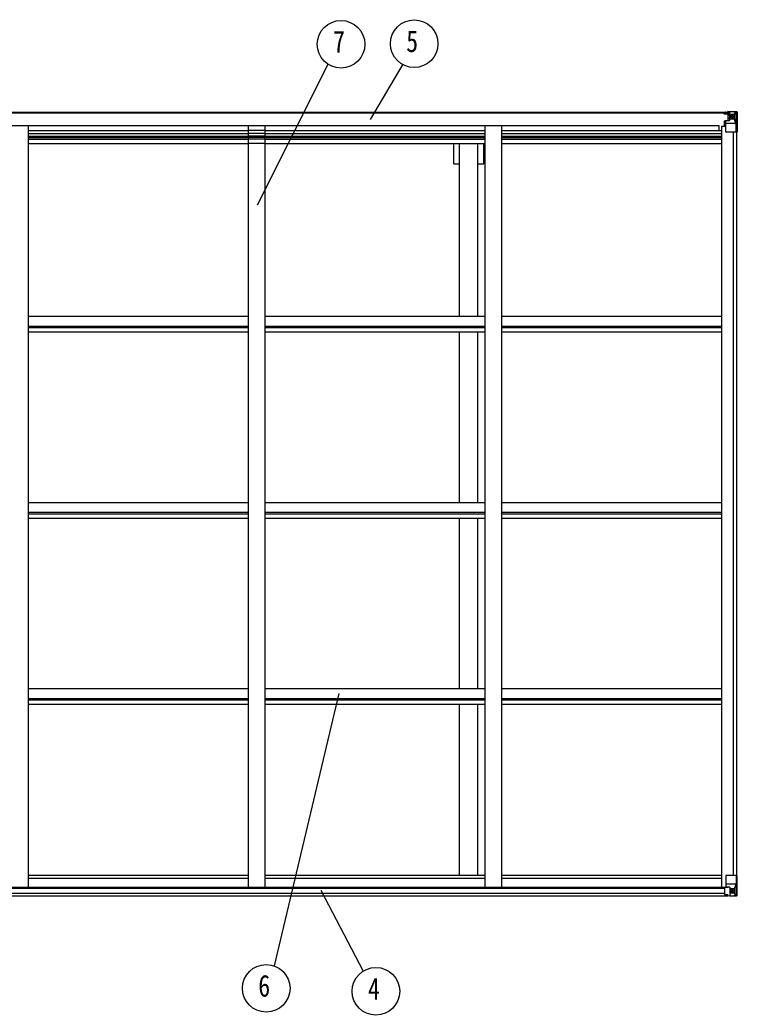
# Model space of a CAD drawing. Units: millimetres, scale not verified. Extents: x -10512 to 10512, y -7425 to 7425.
# Drawn here: x -2600 to -430, y -923 to 2087 of the extents above; entities that cross this region are included whole.
import ezdxf
from ezdxf.enums import TextEntityAlignment as Align

# ---------------------------------------------------------------- set-up
doc = ezdxf.new("R2010")
doc.units = ezdxf.units.MM
doc.header["$LTSCALE"] = 30
for name, color, linetype in [('0-4_YKK_13', 4, 'Continuous'), ('0-5_YKK_A1', 4, 'Continuous'), ('0-6_YKK_D', 6, 'Continuous')]:
    doc.layers.add(name, color=color, linetype=linetype)
doc.styles.add('ＭＳ ゴシック', font='')
doc.styles.get('ＭＳ ゴシック').set_extended_font_data('MS Gothic')

msp = doc.modelspace()

# ---------------------------------------------------------------- linework, layer by layer
at = {"layer": '0-4_YKK_13'}
for p, q in [((-463.72, 1807.93), (-465.41, 1807.5)), ((-463.72, 1807.93), (-463.42, 1807.93)), ((-463.42, 1807.93), (-463.42, 1807.5)), ((-458.42, 1810.13), (-451.92, 1809.73)), ((-458.42, 1809.24), (-458.42, 1810.13)), ((-451.92, 1808.85), (-458.42, 1809.24)), ((-458.42, 1808.73), (-458.42, 1809.24)), ((-458.42, 1808.73), (-458.42, 1808.32)), ((-458.42, 1808.32), (-453.42, 1808.23)), ((-458.42, 1808.32), (-458.42, 1807.5)), ((-451.92, 1783.63), (-451.92, 1809.73)), ((-451.92, 1809.62), (-439.92, 1808.83)), ((-439.83, 1808.83), (-431.91, 1808.36)), ((-436.73, 1803.94), (-434, 1807.61)), ((-432.77, 1807.38), (-432.76, 1807.32)), ((-432.76, 1746.73), (-432.76, 1807.32)), ((-430.86, 1808.44), (-430.86, 1808.44)), ((-430.86, 1808.4), (-430.86, 1808.44)), ((-429.92, 1807.44), (-429.92, 1807.4)), ((-469.92, 1804.43), (-469.92, 1805.36)), ((-468.92, 1804.43), (-469.92, 1804.43)), ((-469.92, 1804.43), (-469.92, 1802.87)), ((-469.92, 1802.75), (-469.92, 1802.87)), ((-468.92, 1805.36), (-468.92, 1804.43)), ((-463.92, 1804.43), (-468.92, 1804.43)), ((-468.42, 1781.6), (-467.42, 1781.61)), ((-468.42, 1765.38), (-468.42, 1781.6)), ((-467.42, 1779.88), (-468.42, 1779.88)), ((-463.37, 1781.64), (-467.42, 1781.61)), ((-463.92, 1802.82), (-463.92, 1804.43)), ((-463.92, 1802.82), (-453.92, 1802.74)), ((-463.92, 1747.73), (-463.92, 1780.83)), ((-452.75, 1783.38), (-463.09, 1781.72)), ((-463.09, 1781.09), (-452.75, 1782.74)), ((-463.09, 1781.72), (-463.09, 1781.09)), ((-461.92, 1804.69), (-453.92, 1804.69)), ((-461.92, 1804.66), (-453.92, 1804.66)), ((-457.42, 1782.63), (-457.42, 1802.6)), ((-453.53, 1802.36), (-457.42, 1802.36)), ((-457.42, 1798.73), (-453.42, 1798.73)), ((-457.42, 1790.53), (-453.42, 1790.53)), ((-453.92, 1804.69), (-453.92, 1802.74)), ((-453.92, 1803.66), (-453.42, 1803.66)), ((-453.92, 1802.57), (-453.92, 1802.74)), ((-453.92, 1802.74), (-453.92, 1802.74)), ((-453.42, 1804.02), (-451.92, 1804.02)), ((-453.42, 1800.49), (-451.92, 1800.49)), ((-453.42, 1786.93), (-451.92, 1786.93)), ((-452.75, 1782.74), (-452.75, 1783.38)), ((-450.92, 1800.49), (-451.92, 1800.49)), ((-439.92, 1800.49), (-451.92, 1800.49)), ((-439.92, 1786.93), (-451.92, 1786.93)), ((-445.4, 1793.29), (-445.4, 1792.33)), ((-437.59, 1800.43), (-439.92, 1800.49)), ((-439.92, 1786.93), (-437.59, 1786.96)), ((-439.92, 1786.93), (-439.92, 1786.93)), ((-437.59, 1786.96), (-437.59, 1800.43)), ((-433.31, 1773.61), (-437.45, 1785.7)), ((-468.42, 1769.73), (-463.92, 1769.73)), ((-439.92, 1773.4), (-463.92, 1773.4)), ((-432.76, 1746.73), (-462.92, 1746.73)), ((-433.31, 1773.61), (-439.92, 1773.4)), ((-463.92, -501.7), (-463.92, -534.8)), ((-429.92, -500.7), (-462.92, -500.7)), ((-432.76, -500.7), (-432.76, -561.29)), ((-429.92, -561.41), (-429.92, -500.7)), ((-468.42, -537.86), (-468.42, -558.01)), ((-458.42, -536.92), (-467.42, -536.95)), ((-439.92, -527.37), (-463.92, -527.37)), ((-463.09, -535.06), (-452.75, -536.71)), ((-463.09, -535.69), (-463.09, -535.06)), ((-455.44, -536.92), (-463.09, -535.69)), ((-451.92, -536.92), (-458.42, -536.92)), ((-452.75, -536.71), (-452.75, -536.92)), ((-451.92, -536.92), (-451.92, -563.7)), ((-451.92, -540.9), (-439.92, -540.9)), ((-433.31, -527.58), (-439.92, -527.37)), ((-439.92, -540.9), (-439.92, -540.9)), ((-439.92, -540.9), (-437.59, -540.93)), ((-437.59, -540.93), (-437.59, -554.41)), ((-433.31, -527.58), (-437.45, -539.67)), ((-467.42, -558.73), (-458.42, -558.78)), ((-458.42, -564.1), (-458.42, -558.16)), ((-439.92, -554.46), (-451.92, -554.46)), ((-451.92, -563.59), (-439.92, -562.81)), ((-444.44, -547.26), (-444.44, -546.3)), ((-437.59, -554.41), (-439.92, -554.46)), ((-439.83, -562.8), (-431.91, -562.33)), ((-436.73, -557.91), (-434, -561.58)), ((-432.77, -561.36), (-432.76, -561.29)), ((-430.86, -562.37), (-430.86, -562.41))]:
    msp.add_line(p, q, dxfattribs=at)
for points in [[(-458.42, 1808.73), (-453.42, 1808.73), (-453.42, 1783.27)], [(-430.86, 1808.44), (-439.92, 1809), (-451.92, 1809.73)], [(-429.92, 1807.4), (-429.92, 1746.73), (-432.76, 1746.73)], [(-463.92, 1802.82), (-463.92, 1802.81), (-469.92, 1802.87)], [(-468.92, 1802.7), (-453.92, 1802.57), (-453.92, 1802.57)], [(-467.42, 1781.61), (-467.42, 1779.88), (-463.92, 1779.86)], [(-453.92, 1803.66), (-461.92, 1803.66), (-461.92, 1805.36)], [(-446.36, 1795.21), (-447.32, 1795.21), (-447.32, 1794.25), (-446.36, 1794.25)], [(-444.44, 1796.17), (-444.44, 1797.13), (-445.4, 1797.13), (-445.4, 1796.17)], [(-445.4, 1792.33), (-444.44, 1792.33), (-444.44, 1793.29)], [(-443.48, 1794.25), (-442.52, 1794.25), (-442.52, 1795.21), (-443.48, 1795.21)], [(-468.42, -558.01), (-468.41, -558.12), (-458.42, -558.16)], [(-430.86, -562.41), (-439.92, -562.97), (-458.42, -564.1)], [(-446.36, -548.22), (-447.32, -548.22), (-447.32, -549.18), (-446.36, -549.18)], [(-444.44, -546.3), (-445.4, -546.3), (-445.4, -547.26)], [(-445.4, -550.14), (-445.4, -551.1), (-444.44, -551.1), (-444.44, -550.14)], [(-443.48, -549.18), (-442.52, -549.18), (-442.52, -548.22), (-443.48, -548.22)]]:
    msp.add_lwpolyline(points, dxfattribs=at)
for centre in [(-444.92, 1794.73), (-444.92, -548.7)]:
    msp.add_circle(centre, 5.3, dxfattribs=at)
for centre, radius, start, end in [((-434.05, 1807.44), 1.28, 357.54105, 48.82169), ((-432.07, 1821.05), 12.7, 264.89689, 270.75534), ((-430.92, 1807.45), 1, 359.99921, 86.49983), ((-430.92, 1807.44), 0.999, 0.04917, 86.5576), ((-430.92, 1807.4), 0.999, 0.04917, 86.5576), ((-469.06, 1810.39), 7.69, 263.56574, 271.03001), ((-462.98, 1780.79), 0.937, 96.73234, 177.67791), ((-462.98, 1780.16), 0.937, 96.73234, 177.67791), ((-453.92, 1805.19), 0.5, 270.00309, 0.00198), ((-453.92, 1805.16), 0.5, 269.99891, 359.99891), ((-453.92, 1802.24), 0.5, 359.95536, 89.47105), ((-453.93, 1802.06), 0.513, 358.95293, 88.11972), ((-452.86, 1784.31), 0.937, 276.73234, 357.67791), ((-452.86, 1783.67), 0.937, 276.73234, 357.67791), ((-446.36, 1796.17), 0.96, 270, 0), ((-446.36, 1793.29), 0.96, 0, 90), ((-443.48, 1796.17), 0.96, 180, 270), ((-443.48, 1793.29), 0.96, 90, 180), ((-462.92, 1747.73), 1, 180, 270), ((-462.92, -501.7), 1, 90, 180), ((-462.98, -534.13), 0.937, 182.32209, 263.26766), ((-462.98, -534.76), 0.937, 182.32209, 263.26766), ((-452.86, -537.64), 0.937, 50.93398, 83.26766), ((-446.36, -547.26), 0.96, 270, 0), ((-446.36, -550.14), 0.96, 0, 90), ((-443.48, -547.26), 0.96, 180, 270), ((-443.48, -550.14), 0.96, 90, 180), ((-434.05, -561.41), 1.28, 311.17831, 2.45895), ((-432.07, -575.02), 12.7, 89.24466, 95.10311), ((-430.92, -561.37), 0.999, 273.4424, 359.95083), ((-430.92, -561.41), 0.999, 273.4424, 359.95083), ((-430.92, -561.42), 1, 273.50017, 0.00079)]:
    msp.add_arc(centre, radius, start, end, dxfattribs=at)
for centre, major_axis, ratio, start_param, end_param in [((-433.05, 1805.42), (0.02, 3), 0.466854, 0.125683, 0.7596956), ((-432.86, 1808.52), (-2, 0.12), 0.060933, 2.0712557, 3.1453404), ((-631.86, 1820.75), (-201, 12.36), 0.060933, 3.1453404, 3.145839), ((-358.17, 1800.49), (-81.75, 0), 0.061163, 6.2824128, 6.2831853), ((-434.72, 1800.35), (-0.03, 5), 0.573921, 0.7672717, 1.551125), ((-436.18, 1786.98), (0, 3), 0.468246, 1.5772882, 2.0127935), ((-434.03, 1775.96), (-0.85, 2.32), 0.403757, 3.0087805, 3.9744392), ((-467.42, -537.86), (-1, -0.021), 0.906239, 4.6936843, 6.2644806), ((-436.18, -540.95), (0, -3), 0.468246, 4.2703918, 4.7058971), ((-434.03, -529.93), (-0.85, -2.32), 0.403757, 2.3087461, 3.2744049), ((-467.42, -558.02), (-1, 0.012), 0.707053, 0.1587743, 1.5795216), ((-358.17, -554.46), (-81.75, 0), 0.061163, 0, 0.0007725), ((-434.72, -554.32), (-0.03, -5), 0.573921, 4.7320603, 5.5159136), ((-433.05, -559.4), (0.02, -3), 0.466854, 5.5234897, 6.1575023), ((-432.86, -562.49), (-2, -0.12), 0.060933, 3.1378449, 4.2119296), ((-631.86, -574.73), (-201, -12.36), 0.060933, 3.1373463, 3.1378449)]:
    msp.add_ellipse(centre, major_axis=major_axis, ratio=ratio, start_param=start_param, end_param=end_param, dxfattribs=at)
at = {"layer": '0-5_YKK_A1'}
for p, q in [((-4030.42, 1807.5), (-453.42, 1807.5)), ((-4030.42, 1805.36), (-453.42, 1805.36)), ((-3999.42, 1767.22), (-484.42, 1767.22)), ((-2574.92, 1767.2), (-2574.92, -536.72)), ((-2574.92, 1751.7), (-1908.92, 1751.7)), ((-1908.92, 1767.2), (-1908.92, -536.72)), ((-1858.92, 1751.7), (-1908.92, 1751.7)), ((-1858.92, 1767.2), (-1858.92, -536.72)), ((-1858.92, 1751.7), (-1192.92, 1751.7)), ((-1192.92, 1767.2), (-1192.92, -536.72)), ((-1142.92, 1767.2), (-1142.92, -536.72)), ((-1142.92, 1751.7), (-476.92, 1751.7)), ((-484.42, 1751.7), (-484.42, 1767.22)), ((-476.92, 1765.38), (-476.92, -536.72)), ((-476.92, 1765.38), (-463.92, 1765.38)), ((-441.62, 1746.73), (-441.62, -500.7)), ((-431.92, 1746.73), (-431.92, -500.7)), ((-2574.92, 1743.31), (-1908.92, 1743.31)), ((-2574.92, 1735.11), (-1908.92, 1735.11)), ((-2574.92, 1731.18), (-1908.92, 1731.18)), ((-2574.92, 1726.1), (-1908.92, 1726.1)), ((-1858.92, 1743.31), (-1908.92, 1743.31)), ((-1858.92, 1735.11), (-1908.92, 1735.11)), ((-1858.92, 1731.18), (-1908.92, 1731.18)), ((-1858.92, 1726.1), (-1908.92, 1726.1)), ((-1858.92, 1743.31), (-1192.92, 1743.31)), ((-1858.92, 1735.11), (-1192.92, 1735.11)), ((-1858.92, 1731.18), (-1192.92, 1731.18)), ((-1858.92, 1726.1), (-1192.92, 1726.1)), ((-1142.92, 1743.31), (-476.92, 1743.31)), ((-1142.92, 1735.11), (-476.92, 1735.11)), ((-1142.92, 1731.18), (-476.92, 1731.18)), ((-1142.92, 1726.1), (-476.92, 1726.1)), ((-2574.92, 1713.09), (-1908.92, 1713.09)), ((-1858.92, 1713.09), (-1908.92, 1713.09)), ((-1858.92, 1713.09), (-1192.92, 1713.09)), ((-1287.12, 1651.5), (-1287.12, 1711.9)), ((-1269.42, 1190.31), (-1269.42, 1711.9)), ((-1214.42, 1190.31), (-1214.42, 1711.9)), ((-1196.72, 1651.5), (-1196.72, 1711.9)), ((-1142.92, 1713.09), (-476.92, 1713.09)), ((-1287.12, 1651.5), (-1269.42, 1651.5)), ((-1214.42, 1651.5), (-1196.72, 1651.5)), ((-2574.92, 1190.44), (-1908.95, 1190.44)), ((-1908.92, 1190.44), (-1908.95, 1190.44)), ((-1858.92, 1190.44), (-1192.95, 1190.44)), ((-1142.92, 1190.44), (-476.95, 1190.44)), ((-2574.92, 1160.7), (-1908.95, 1160.7)), ((-2574.92, 1156.15), (-1908.95, 1156.15)), ((-1908.92, 1160.7), (-1908.95, 1160.7)), ((-1908.92, 1156.15), (-1908.95, 1156.15)), ((-1858.92, 1160.7), (-1192.95, 1160.7)), ((-1858.92, 1156.15), (-1192.95, 1156.15)), ((-1142.92, 1160.7), (-476.95, 1160.7)), ((-1142.92, 1156.15), (-476.95, 1156.15)), ((-2574.92, 1143.14), (-1908.95, 1143.14)), ((-1908.92, 1143.14), (-1908.95, 1143.14)), ((-1858.92, 1143.14), (-1192.95, 1143.14)), ((-1269.42, 627.16), (-1269.42, 1141.95)), ((-1214.42, 627.16), (-1214.42, 1141.95)), ((-1142.92, 1143.14), (-476.95, 1143.14)), ((-2574.92, 627.29), (-1908.95, 627.29)), ((-1908.92, 627.29), (-1908.95, 627.29)), ((-1858.92, 627.29), (-1192.95, 627.29)), ((-1142.92, 627.29), (-476.95, 627.29)), ((-2574.92, 597.55), (-1908.95, 597.55)), ((-2574.92, 593), (-1908.95, 593)), ((-2574.92, 579.99), (-1908.95, 579.99)), ((-1908.92, 597.55), (-1908.95, 597.55)), ((-1908.92, 593), (-1908.95, 593)), ((-1908.92, 579.99), (-1908.95, 579.99)), ((-1858.92, 597.55), (-1192.95, 597.55)), ((-1858.92, 593), (-1192.95, 593)), ((-1858.92, 579.99), (-1192.95, 579.99)), ((-1269.42, 64.01), (-1269.42, 578.8)), ((-1214.42, 64.01), (-1214.42, 578.8)), ((-1142.92, 597.55), (-476.95, 597.55)), ((-1142.92, 593), (-476.95, 593)), ((-1142.92, 579.99), (-476.95, 579.99)), ((-2574.92, 64.14), (-1908.95, 64.14)), ((-1908.92, 64.14), (-1908.95, 64.14)), ((-1858.92, 64.14), (-1192.95, 64.14)), ((-1142.92, 64.14), (-476.95, 64.14)), ((-2574.92, 34.4), (-1908.95, 34.4)), ((-1908.92, 34.4), (-1908.95, 34.4)), ((-1858.92, 34.4), (-1192.95, 34.4)), ((-1142.92, 34.4), (-476.95, 34.4)), ((-2574.92, 29.86), (-1908.95, 29.86)), ((-2574.92, 16.84), (-1908.95, 16.84)), ((-1908.92, 29.86), (-1908.95, 29.86)), ((-1908.92, 16.84), (-1908.95, 16.84)), ((-1858.92, 29.86), (-1192.95, 29.86)), ((-1858.92, 16.84), (-1192.95, 16.84)), ((-1269.42, -499.75), (-1269.42, 15.65)), ((-1214.42, -499.75), (-1214.42, 15.65)), ((-1142.92, 29.86), (-476.95, 29.86)), ((-1142.92, 16.84), (-476.95, 16.84)), ((-2574.92, -500.55), (-1908.92, -500.55)), ((-2574.92, -508.9), (-1908.92, -508.9)), ((-1858.92, -500.55), (-1192.92, -500.55)), ((-1858.92, -508.9), (-1192.92, -508.9)), ((-1142.92, -500.55), (-476.92, -500.55)), ((-1142.92, -508.9), (-476.92, -508.9)), ((-4027.19, -536.72), (-456.66, -536.72)), ((-4015.42, -538.99), (-468.42, -538.99)), ((-4025.42, -562.5), (-458.42, -562.5)), ((-4015.42, -554.6), (-468.42, -554.6))]:
    msp.add_line(p, q, dxfattribs=at)
at = {"layer": '0-6_YKK_D'}
for p, q in [((-1880.55, 1526.9), (-1667.6, 1952.56)), ((-1539, 1785.01), (-1440.3, 1952.64)), ((-1634.7, 48.97), (-1830.7, -774.46)), ((-1688.97, -545.48), (-1561.79, -790.88))]:
    msp.add_line(p, q, dxfattribs=at)
for centre in [(-1628.32, 2012.9), (-1406.95, 2014.68), (-1854.58, -842.39), (-1522.73, -851.36)]:
    msp.add_circle(centre, 72, dxfattribs=at)

# ---------------------------------------------------------------- texts
at = {"layer": '0-6_YKK_D', "style": 'ＭＳ ゴシック', "width": 0.8}
for s, p in [('7', (-1652.32, 1967.9)), ('5', (-1430.95, 1969.68)), ('6', (-1878.58, -887.39)), ('4', (-1546.73, -896.36))]:
    msp.add_text(s, height=65.98, dxfattribs=at).set_placement(p, align=Align.BOTTOM_LEFT)

doc.saveas('drawing.dxf')
